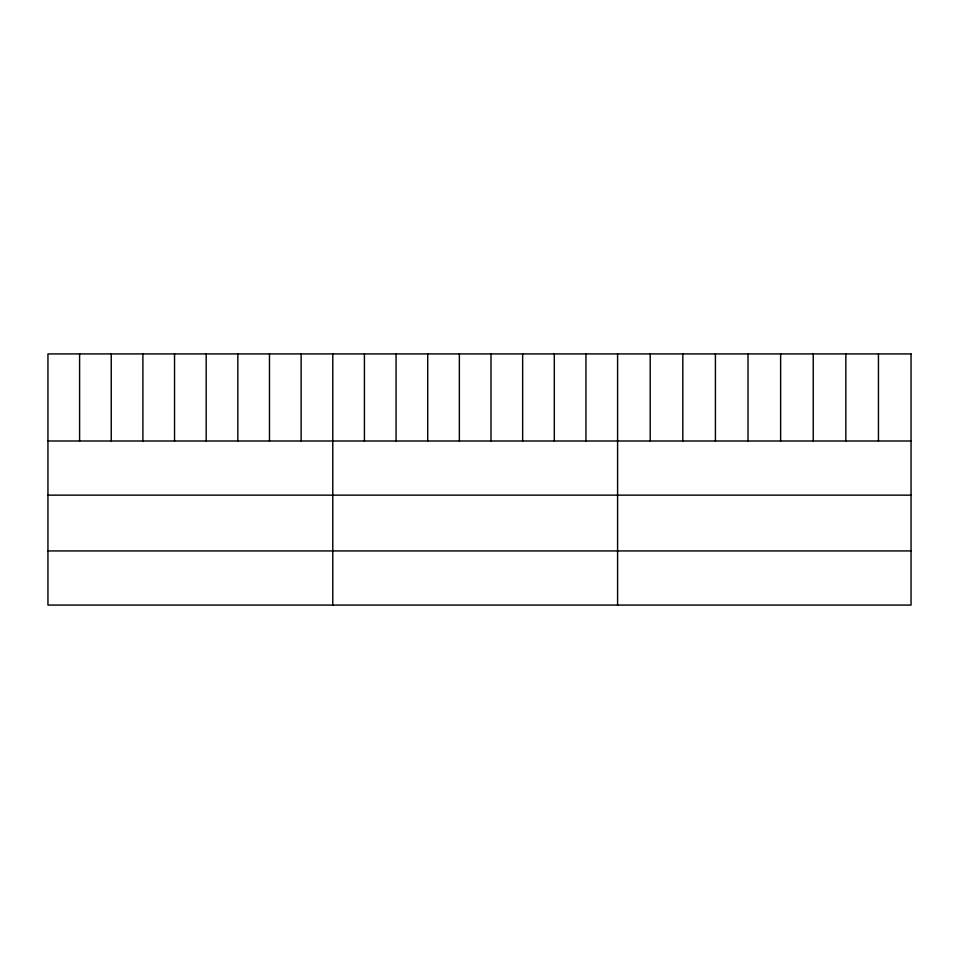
<?xml version="1.0" encoding="UTF-8"?>
<svg xmlns="http://www.w3.org/2000/svg" width="959" height="959" viewBox="0 0 959 959"><rect width="100%" height="100%" fill="white"/><g stroke="black" fill="none" stroke-linecap="round" stroke-linejoin="round"><path stroke-width="1.44" d="M47.95 440.996L911.05 440.996M47.95 495.144L911.05 495.144M47.95 550.934L911.05 550.934M878.444 353.919L878.444 440.996M845.838 353.919L845.838 440.996M813.232 353.919L813.232 440.996M780.626 353.919L780.626 440.996M748.02 353.919L748.02 440.996M715.414 353.919L715.414 440.996M682.808 353.919L682.808 440.996M650.202 353.919L650.202 440.996M617.596 353.919L617.596 605.081M585.949 353.919L585.949 440.996M554.302 353.919L554.302 440.996M522.655 353.919L522.655 440.996M491.008 353.919L491.008 440.996M459.361 353.919L459.361 440.996M427.714 353.919L427.714 440.996M396.067 353.919L396.067 440.996M364.42 353.919L364.42 440.996M332.773 353.919L332.773 605.081M301.126 353.919L301.126 440.996M269.479 353.919L269.479 440.996M237.832 353.919L237.832 440.996M206.185 353.919L206.185 440.996M174.538 353.919L174.538 440.996M142.891 353.919L142.891 440.996M111.244 353.919L111.244 440.996M79.597 353.919L79.597 440.996M911.05 353.919L47.95 353.919L47.95 605.081L911.05 605.081L911.05 353.919"/></g></svg>
